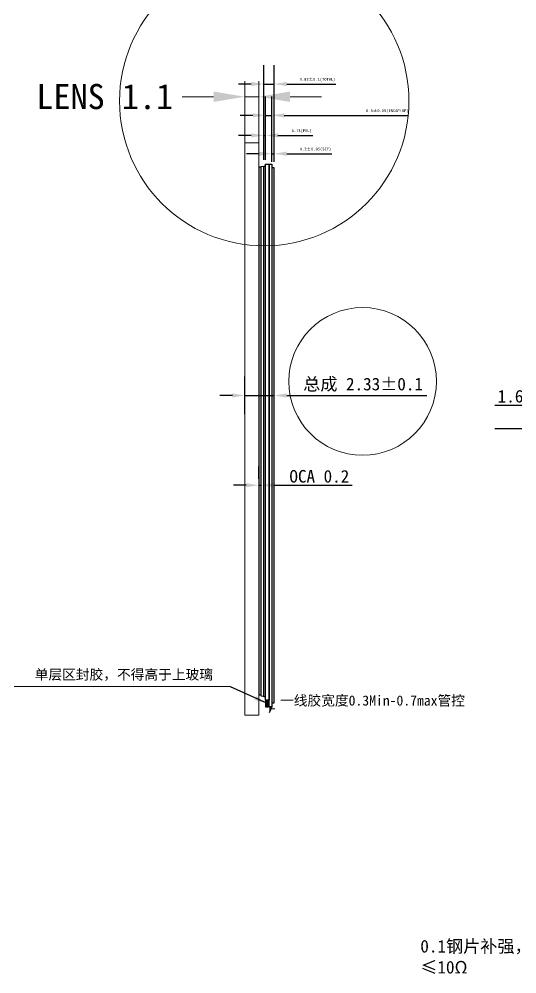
# Model space of a CAD drawing. Header units: inches. Extents: x 1765 to 5217, y -1519 to 441.
# Drawn here: x 4743.8 to 4783.4, y -1319.4 to -1243.5 of the extents above; entities that cross this region are included whole.
import ezdxf

# ---------------------------------------------------------------- set-up
doc = ezdxf.new("R2010")
doc.units = ezdxf.units.IN
doc.header["$MEASUREMENT"] = 0
doc.linetypes.add('ACISOTGB', pattern=[9, 4, -1, 1, -1, 1, -1])
doc.layers.add('DIM', color=3, linetype='Continuous', lineweight=15)
doc.styles.add('Arial', font='')
doc.styles.add('宋体', font='')
doc.styles.get('Arial').set_extended_font_data('SimSun')
doc.styles.get('宋体').set_extended_font_data('SimSun')
doc.dimstyles.new('8ISO-25', dxfattribs={"dimtxt": 1.2, "dimasz": 1.5, "dimexe": 1.25, "dimexo": 0.625, "dimgap": 0.25, "dimtad": 1, "dimtoh": 1, "dimzin": 1, "dimdsep": 46, "dimtxsty": '宋体', "dimcen": 1.2, "dimclrd": 3, "dimclre": 3, "dimclrt": 3, "dimadec": 0, "dimazin": 0, "dimtol": 1, "dimtp": 0.15, "dimtm": 0.15, "dimtfac": 1, "dimtmove": 0, "dimatfit": 3, "dimfxl": 0, "dimarcsym": 0})
doc.dimstyles.new('DIM', dxfattribs={"dimtxt": 1.2, "dimasz": 3, "dimexe": 0.5, "dimexo": 0.5, "dimgap": 0.5, "dimtad": 1, "dimdec": 6, "dimdsep": 46, "dimtxsty": 'Standard', "dimcen": 3.2, "dimclrd": 256, "dimclre": 256, "dimclrt": 256, "dimadec": 0, "dimazin": 0, "dimtol": 1, "dimtfac": 1.2, "dimtmove": 0, "dimatfit": 3, "dimfxl": 0, "dimtolj": 1, "dimarcsym": 0})
doc.dimstyles.new('ISO-25', dxfattribs={"dimtxt": 2, "dimasz": 2.5, "dimexe": 1.25, "dimexo": 0.625, "dimtad": 0, "dimrnd": 0.005, "dimdsep": 46, "dimtxsty": '宋体', "dimcen": 2.5, "dimclrd": 3, "dimclre": 3, "dimclrt": 3, "dimadec": 0, "dimazin": 0, "dimtfac": 1, "dimtmove": 0, "dimatfit": 3, "dimfxl": 0, "dimarcsym": 0})
doc.dimstyles.new('ISO-25$0', dxfattribs={"dimtxt": 2.5, "dimasz": 1, "dimexe": 1.5, "dimexo": 0.5, "dimgap": 0.2, "dimtad": 1, "dimzin": 9, "dimdsep": 46, "dimtxsty": 'Arial', "dimcen": 0.5, "dimadec": 0, "dimazin": 0, "dimtp": 1.2, "dimtm": 1.2, "dimtfac": 1, "dimtmove": 0, "dimatfit": 3, "dimfxl": 0, "dimtolj": 1, "dimarcsym": 0})

# ---------------------------------------------------------------- blocks, each defined once
blk = doc.blocks.new('*D129')
at = {"layer": 'Defpoints', "color": 0, "linetype": 'Continuous', "ltscale": 100, "transparency": 16777216}
for p in [(4763.906, -1251.143), (4763.406, -1255.175), (4763.906, -1255.325)]:
    blk.add_point(p, dxfattribs=at)
at = {"layer": 'DIM', "color": 0, "linetype": 'Continuous', "lineweight": -2, "ltscale": 100, "transparency": 16777216}
for p, q in [((4763.406, -1254.675), (4763.406, -1249.643)), ((4763.906, -1254.825), (4763.906, -1249.643)), ((4762.406, -1251.143), (4761.406, -1251.143)), ((4763.406, -1251.143), (4763.906, -1251.143)), ((4764.906, -1251.143), (4774.801, -1251.143))]:
    blk.add_line(p, q, dxfattribs=at)
at = {"layer": 'DIM', "color": 0, "linetype": 'Continuous', "ltscale": 100, "transparency": 16777216}
for points in [[(4762.406, -1250.976), (4762.406, -1251.309), (4763.406, -1251.143)], [(4764.906, -1250.976), (4764.906, -1251.309), (4763.906, -1251.143)]]:
    blk.add_solid(points, dxfattribs=at)
at = {"layer": 'DIM', "color": 0, "linetype": 'Continuous', "ltscale": 100, "transparency": 16777216, "insert": (4773.109, -1250.799), "char_height": 0.5, "attachment_point": 5, "style": '宋体'}
blk.add_mtext('\\A1;{\\H0.4545x;0.5%%P0.05(ENCAP+BP)}', dxfattribs=at)
blk = doc.blocks.new('*D130')
at = {"layer": 'Defpoints', "color": 0, "linetype": 'Continuous', "ltscale": 100, "transparency": 16777216}
for p in [(4764.106, -1254.191), (4763.906, -1255.325), (4764.106, -1255.325)]:
    blk.add_point(p, dxfattribs=at)
at = {"layer": 'DIM', "color": 0, "linetype": 'Continuous', "lineweight": -2, "ltscale": 100, "transparency": 16777216}
for p, q in [((4763.906, -1254.825), (4763.906, -1252.691)), ((4764.106, -1254.825), (4764.106, -1252.691)), ((4762.906, -1254.191), (4761.906, -1254.191)), ((4763.906, -1254.191), (4764.106, -1254.191)), ((4765.106, -1254.191), (4768.683, -1254.191))]:
    blk.add_line(p, q, dxfattribs=at)
at = {"layer": 'DIM', "color": 0, "linetype": 'Continuous', "ltscale": 100, "transparency": 16777216}
for points in [[(4762.906, -1254.025), (4762.906, -1254.358), (4763.906, -1254.191)], [(4765.106, -1254.025), (4765.106, -1254.358), (4764.106, -1254.191)]]:
    blk.add_solid(points, dxfattribs=at)
at = {"layer": 'DIM', "color": 0, "linetype": 'Continuous', "ltscale": 100, "transparency": 16777216, "insert": (4767.395, -1253.847), "char_height": 0.5, "attachment_point": 5, "style": '宋体'}
blk.add_mtext('\\A1;{\\H0.4545x;0.2%%P0.05(SCF)}', dxfattribs=at)
blk = doc.blocks.new('*D131')
at = {"layer": 'Defpoints', "color": 0, "linetype": 'Continuous', "ltscale": 100, "transparency": 16777216}
for p in [(4763.406, -1252.737), (4763.276, -1255.175), (4763.406, -1255.175)]:
    blk.add_point(p, dxfattribs=at)
at = {"layer": 'DIM', "color": 0, "linetype": 'Continuous', "lineweight": -2, "ltscale": 100, "transparency": 16777216}
for p, q in [((4763.276, -1254.675), (4763.276, -1251.237)), ((4763.406, -1254.675), (4763.406, -1251.237)), ((4762.276, -1252.737), (4761.276, -1252.737)), ((4763.276, -1252.737), (4763.406, -1252.737)), ((4764.406, -1252.737), (4767.175, -1252.737))]:
    blk.add_line(p, q, dxfattribs=at)
at = {"layer": 'DIM', "color": 0, "linetype": 'Continuous', "ltscale": 100, "transparency": 16777216}
for points in [[(4762.276, -1252.57), (4762.276, -1252.904), (4763.276, -1252.737)], [(4764.406, -1252.57), (4764.406, -1252.904), (4763.406, -1252.737)]]:
    blk.add_solid(points, dxfattribs=at)
at = {"layer": 'DIM', "color": 0, "linetype": 'Continuous', "ltscale": 100, "transparency": 16777216, "insert": (4766.291, -1252.393), "char_height": 0.5, "attachment_point": 5, "style": '宋体'}
blk.add_mtext('\\A1;{\\H0.4545x;0.13(POL)}', dxfattribs=at)
blk = doc.blocks.new('*D132')
at = {"layer": 'Defpoints', "color": 0, "linetype": 'Continuous', "ltscale": 100, "transparency": 16777216}
for p in [(4764.106, -1248.652), (4763.276, -1255.175), (4764.106, -1255.325)]:
    blk.add_point(p, dxfattribs=at)
at = {"layer": 'DIM', "color": 0, "linetype": 'Continuous', "lineweight": -2, "ltscale": 100, "transparency": 16777216}
for p, q in [((4763.276, -1254.675), (4763.276, -1247.152)), ((4764.106, -1254.825), (4764.106, -1247.152)), ((4762.276, -1248.652), (4761.276, -1248.652)), ((4763.276, -1248.652), (4764.106, -1248.652)), ((4765.106, -1248.652), (4769.006, -1248.652))]:
    blk.add_line(p, q, dxfattribs=at)
at = {"layer": 'DIM', "color": 0, "linetype": 'Continuous', "ltscale": 100, "transparency": 16777216}
for points in [[(4762.276, -1248.485), (4762.276, -1248.818), (4763.276, -1248.652)], [(4765.106, -1248.485), (4765.106, -1248.818), (4764.106, -1248.652)]]:
    blk.add_solid(points, dxfattribs=at)
at = {"layer": 'DIM', "color": 0, "linetype": 'Continuous', "ltscale": 100, "transparency": 16777216, "insert": (4767.556, -1248.308), "char_height": 0.5, "attachment_point": 5, "style": '宋体'}
blk.add_mtext('\\A1;{\\H0.4545x;0.83%%P0.1(TOTAL)}', dxfattribs=at)
blk = doc.blocks.new('A$C06BB6509')
at = {"color": 6}
for points in [[(-0.3, 0), (0, 0), (0, -42.615), (-0.3, -42.615)], [(0, 0), (0.2, 0), (0.2, -43.135), (0, -43.135)]]:
    blk.add_lwpolyline(points, close=True, dxfattribs=at)
blk = doc.blocks.new('*D134')
at = {"layer": 'Defpoints', "color": 0, "transparency": 16777216}
for p in [(3395.639, -1705.632), (3395.639, -1713.682), (3396.737, -1713.732)]:
    blk.add_point(p, dxfattribs=at)
at = {"layer": 'DIM', "color": 3, "lineweight": -2, "transparency": 16777216}
for p, q in [((3395.639, -1713.057), (3395.639, -1704.382)), ((3396.737, -1713.107), (3396.737, -1704.382)), ((3393.139, -1705.632), (3390.639, -1705.632)), ((3396.737, -1705.632), (3395.639, -1705.632)), ((3399.237, -1705.632), (3401.737, -1705.632))]:
    blk.add_line(p, q, dxfattribs=at)
at = {"layer": 'DIM', "color": 3, "transparency": 16777216}
for points in [[(3393.139, -1705.216), (3393.139, -1706.049), (3395.639, -1705.632)], [(3399.237, -1705.216), (3399.237, -1706.049), (3396.737, -1705.632)]]:
    blk.add_solid(points, dxfattribs=at)
at = {"layer": 'DIM', "color": 3, "transparency": 16777216, "insert": (3384.483, -1705.632), "char_height": 2, "attachment_point": 5, "style": '宋体'}
blk.add_mtext('LENS 1.1', dxfattribs=at)
blk = doc.blocks.new('*D142')
at = {"layer": 'Defpoints', "color": 0, "transparency": 16777216}
for p in [(4764.106, -1273.415), (4761.776, -1275.393), (4764.106, -1275.393)]:
    blk.add_point(p, dxfattribs=at)
at = {"layer": 'DIM', "lineweight": -2, "transparency": 16777216}
for p, q in [((4761.776, -1274.893), (4761.776, -1271.915)), ((4764.106, -1274.893), (4764.106, -1271.915)), ((4760.776, -1273.415), (4759.776, -1273.415)), ((4761.776, -1273.415), (4764.106, -1273.415)), ((4765.106, -1273.415), (4776.245, -1273.415))]:
    blk.add_line(p, q, dxfattribs=at)
at = {"layer": 'DIM', "transparency": 16777216}
for points in [[(4760.776, -1273.248), (4760.776, -1273.581), (4761.776, -1273.415)], [(4765.106, -1273.248), (4765.106, -1273.581), (4764.106, -1273.415)]]:
    blk.add_solid(points, dxfattribs=at)
at = {"layer": 'DIM', "color": 1, "transparency": 16777216, "insert": (4771.176, -1272.568), "char_height": 1, "attachment_point": 5, "style": 'Arial'}
blk.add_mtext('\\A1;总成 2.33±0.1', dxfattribs=at)
blk = doc.blocks.new('*D143')
at = {"layer": 'Defpoints', "color": 0, "transparency": 16777216}
for p in [(4790.921, -1274.22), (4790.921, -1276.08), (4792.573, -1276.08)]:
    blk.add_point(p, dxfattribs=at)
at = {"layer": 'DIM', "lineweight": -2, "transparency": 16777216}
for p, q in [((4790.921, -1275.58), (4790.921, -1272.72)), ((4792.573, -1275.58), (4792.573, -1272.72)), ((4789.921, -1274.22), (4781.66, -1274.22)), ((4792.573, -1274.22), (4790.921, -1274.22)), ((4793.573, -1274.22), (4794.573, -1274.22))]:
    blk.add_line(p, q, dxfattribs=at)
at = {"layer": 'DIM', "transparency": 16777216}
for points in [[(4789.921, -1274.054), (4789.921, -1274.387), (4790.921, -1274.22)], [(4793.573, -1274.054), (4793.573, -1274.387), (4792.573, -1274.22)]]:
    blk.add_solid(points, dxfattribs=at)
at = {"layer": 'DIM', "color": 1, "transparency": 16777216, "insert": (4785.291, -1273.484), "char_height": 1, "attachment_point": 5, "style": 'Arial'}
blk.add_mtext('\\A1;1.65±0.15', dxfattribs=at)
blk = doc.blocks.new('*D147')
at = {"layer": 'Defpoints', "color": 0, "transparency": 16777216}
for p in [(4762.876, -1280.552), (4763.076, -1280.552), (4763.076, -1280.552)]:
    blk.add_point(p, dxfattribs=at)
at = {"layer": 'DIM', "lineweight": -2, "transparency": 16777216}
for p, q in [((4762.876, -1280.052), (4762.876, -1279.052)), ((4763.076, -1280.052), (4763.076, -1279.052)), ((4761.876, -1280.552), (4760.876, -1280.552)), ((4762.876, -1280.552), (4763.076, -1280.552)), ((4764.076, -1280.552), (4770.315, -1280.552))]:
    blk.add_line(p, q, dxfattribs=at)
at = {"layer": 'DIM', "transparency": 16777216}
for points in [[(4761.876, -1280.386), (4761.876, -1280.719), (4762.876, -1280.552)], [(4764.076, -1280.386), (4764.076, -1280.719), (4763.076, -1280.552)]]:
    blk.add_solid(points, dxfattribs=at)
at = {"layer": 'DIM', "transparency": 16777216, "insert": (4767.696, -1279.85), "char_height": 1, "attachment_point": 5, "style": 'Arial'}
blk.add_mtext('\\A1;OCA 0.2', dxfattribs=at)
blk = doc.blocks.new('CCCC')
blk.add_lwpolyline([(3396.739, -1709.294), (3395.639, -1709.294), (3395.639, -1754.804), (3396.739, -1754.804)], close=True)
at = {"layer": 'DIM'}
dim = blk.add_linear_dim(base=(3395.639, -1705.632), p1=(3396.737, -1713.732), p2=(3395.639, -1713.682), text='LENS <>', dimstyle='ISO-25', dxfattribs=at)
dim.commit()
dim.dimension.update_dxf_attribs({"geometry": '*D134', "text_midpoint": (3384.483, -1705.632)})

msp = doc.modelspace()

# ---------------------------------------------------------------- hatches: boundary and pattern name
msp.add_hatch(color=256).paths.add_polyline_path([(4763.406, -1298.16), (4763.653, -1298.16), (4763.653, -1297.79), (4763.706, -1297.79), (4763.706, -1297.64), (4763.406, -1297.64)])

# ---------------------------------------------------------------- linework, layer by layer
at = {"color": 1, "linetype": 'ACISOTGB'}
msp.add_line((4839.245, -1276.08), (4781.652, -1276.08), dxfattribs=at)
for p, q in [((4763.406, -1297.64), (4763.406, -1298.16)), ((4763.406, -1298.16), (4763.653, -1298.16))]:
    msp.add_line(p, q)
msp.add_lwpolyline([(4762.876, -1297.225), (4763.076, -1297.225), (4763.076, -1255.272), (4762.876, -1255.272)], close=True)
at = {"color": 2}
msp.add_lwpolyline([(4763.406, -1297.39), (4763.276, -1297.39), (4763.276, -1255.175), (4763.406, -1255.175)], dxfattribs=at)
at = {"layer": 'DIM'}
msp.add_lwpolyline([(4763.276, -1255.21), (4763.076, -1255.21), (4763.076, -1297.322), (4763.276, -1297.322)], close=True, dxfattribs=at)
at = {"layer": 'DIM', "color": 1}
for centre, radius in [((4763.311, -1250.005), 11.511), ((4771.139, -1272.297), 5.874)]:
    msp.add_circle(centre, radius, dxfattribs=at)

# ---------------------------------------------------------------- texts
at = {"layer": 'DIM', "color": 3, "insert": (4745.048, -1295.202), "char_height": 0.8, "width": 76.05292, "attachment_point": 1}
msp.add_mtext('{\\fSimSun|b0|i0|c134|p2;单层区封胶，不得高于上玻璃}', dxfattribs=at)
at = {"layer": 'DIM', "insert": (4775.733, -1316.708), "char_height": 1, "width": 15.00596, "attachment_point": 1, "style": '宋体'}
msp.add_mtext('0.1钢片补强，接地阻抗≤10Ω', dxfattribs=at)

# ---------------------------------------------------------------- dimensions: what is measured, and where the dimension line sits
at = {"layer": 'DIM', "linetype": 'Continuous', "ltscale": 100}
for base, p1, p2, text, picture, middle in [((4764.106, -1248.652), (4763.276, -1255.175), (4764.106, -1255.325), '{\\H0.4545x;<>%%P0.1(TOTAL)}', '*D132', (4767.556, -1248.308)), ((4763.406, -1252.737), (4763.276, -1255.175), (4763.406, -1255.175), '{\\H0.4545x;<>(POL)}', '*D131', (4766.291, -1252.393)), ((4764.106, -1254.191), (4763.906, -1255.325), (4764.106, -1255.325), '{\\H0.4545x;<>%%P0.05(SCF)}', '*D130', (4767.395, -1253.847))]:
    dim = msp.add_linear_dim(base=base, p1=p1, p2=p2, text=text, dimstyle='ISO-25$0', override={"dimtxt": 0.5, "dimtxsty": '宋体'}, dxfattribs=at)
    dim.commit()
    dim.dimension.update_dxf_attribs({"geometry": picture, "text_midpoint": middle})
dim = msp.add_linear_dim(base=(4763.906, -1251.143), p1=(4763.406, -1255.175), p2=(4763.906, -1255.325), text='{\\H0.4545x;<>%%P0.05(ENCAP+BP)}', dimstyle='ISO-25$0', override={"dimtxt": 0.5, "dimtxsty": '宋体'}, dxfattribs=at)
dim.commit()
dim.dimension.update_dxf_attribs({"geometry": '*D129', "text_midpoint": (4773.109, -1251.143), "dimtype": 160})
at = {"layer": 'DIM'}
for base, p1, p2, text, override, picture, middle in [((4764.106, -1273.415), (4761.776, -1275.393), (4764.106, -1275.393), '总成 <>', {"dimtxt": 1, "dimgap": 0.2, "dimclrd": 256, "dimclre": 256, "dimclrt": 1, "dimtol": 1, "dimlim": 0, "dimtp": 0.1, "dimtm": 0.1, "dimfxl": 1.25}, '*D142', (4771.176, -1272.568)), ((4763.076, -1280.552), (4762.876, -1280.552), (4763.076, -1280.552), 'OCA <>', {"dimtxt": 1, "dimclrd": 256, "dimclre": 256, "dimclrt": 256, "dimfxl": 1.25}, '*D147', (4767.696, -1279.85))]:
    dim = msp.add_linear_dim(base=base, p1=p1, p2=p2, text=text, dimstyle='ISO-25$0', override=override, dxfattribs=at)
    dim.commit()
    dim.dimension.update_dxf_attribs({"geometry": picture, "text_midpoint": middle})
dim = msp.add_linear_dim(base=(4790.921, -1274.22), p1=(4792.573, -1276.08), p2=(4790.921, -1276.08), dimstyle='ISO-25$0', override={"dimtxt": 1, "dimgap": 0.2, "dimclrd": 256, "dimclre": 256, "dimclrt": 1, "dimtol": 1, "dimlim": 0, "dimtp": 0.15, "dimtm": 0.15, "dimfxl": 1.25}, dxfattribs=at)
dim.commit()
dim.dimension.update_dxf_attribs({"geometry": '*D143', "text_midpoint": (4785.291, -1273.484)})

# ---------------------------------------------------------------- leaders
at = {"layer": 'DIM', "color": 3}
for points, dimstyle, override in [([(4763.512, -1297.892), (4760.635, -1296.57), (4742.575, -1296.546)], 'DIM', {"dimasz": 1, "dimgap": 0.5, "dimtad": 0}), ([(4763.846, -1298.309), (4781.818, -1298.319)], '8ISO-25', {"dimasz": 1, "dimgap": 0.25, "dimtad": 0})]:
    msp.add_leader(points, dimstyle=dimstyle, override=override, dxfattribs=at)

# ---------------------------------------------------------------- next in the draw order: texts
at = {"layer": 'DIM', "color": 3, "insert": (4764.569, -1297.269), "char_height": 0.8, "width": 16.93306, "attachment_point": 1, "style": '宋体', "bg_fill": 2}
msp.add_mtext('一线胶宽度0.3Min-0.7max管控', dxfattribs=at)

# ---------------------------------------------------------------- next in the draw order: hatches: boundary and pattern name
msp.add_hatch(color=256).paths.add_polyline_path([(4763.906, -1298.16), (4763.706, -1298.16), (4763.706, -1298.66)])

# ---------------------------------------------------------------- next in the draw order: linework, layer by layer
msp.add_line((4763.906, -1298.16), (4763.706, -1298.66))
at = {"color": 5}
msp.add_lwpolyline([(4763.906, -1297.86), (4764.106, -1297.86), (4764.106, -1255.325), (4763.906, -1255.325)], dxfattribs=at)

# ---------------------------------------------------------------- next in the draw order: block references
msp.add_blockref('A$C06BB6509', (4763.706, -1255.025))
at = {"layer": 'DIM'}
msp.add_blockref('CCCC', (1366.137, 455.969), dxfattribs=at)

doc.saveas('drawing.dxf')
